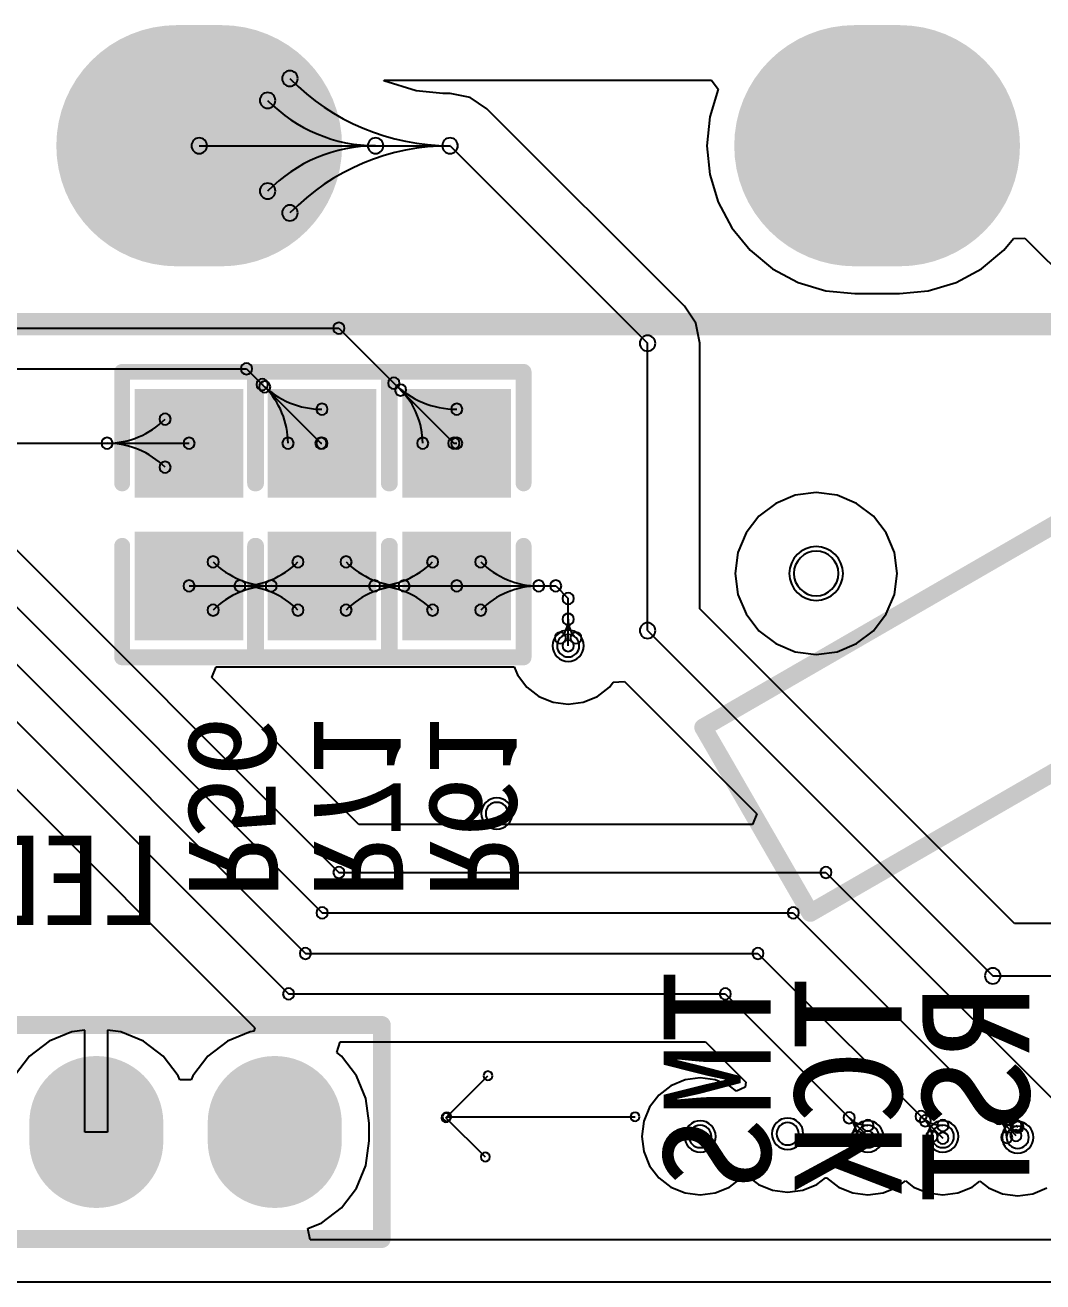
# Model space of a CAD drawing. Header units: inches. Extents: x 32166 to 66782, y 2386 to 7162.
# Drawn here: x 33561.5 to 33612.8, y 2886.6 to 2949.9 of the extents above; entities that cross this region are included whole.
import ezdxf

# ---------------------------------------------------------------- set-up
doc = ezdxf.new("R2010")
doc.units = ezdxf.units.IN
doc.header["$LTSCALE"] = 0.64311
doc.header["$MEASUREMENT"] = 0
for name, color, linetype in [('BOTTOMLAYER', 5, 'CONTINUOUS'), ('BOTTOMOVERLAY', 54, 'CONTINUOUS'), ('BOTTOMPASTE', 16, 'CONTINUOUS'), ('BOTTOMSOLDER', 6, 'CONTINUOUS'), ('KEEPOUTLAYER', 6, 'CONTINUOUS'), ('MULTILAYER', 9, 'CONTINUOUS')]:
    doc.layers.add(name, color=color, linetype=linetype)
doc.styles.get("Standard").update_dxf_attribs({"font": 'txt', "width": 0.8})

msp = doc.modelspace()

# ---------------------------------------------------------------- linework, layer by layer
at = {"layer": 'BOTTOMLAYER'}
for p, q in [((33579.591, 2947.127), (33579.601, 2947.169)), ((33581.226, 2946.631), (33579.591, 2947.127)), ((33579.601, 2947.169), (33596.112, 2947.169)), ((33596.112, 2947.169), (33596.453, 2946.71)), ((33582.565, 2946.499), (33581.226, 2946.631)), ((33582.927, 2946.499), (33582.565, 2946.499)), ((33583.936, 2946.298), (33582.927, 2946.499)), ((33596.453, 2946.71), (33596.03, 2945.316)), ((33584.792, 2945.726), (33583.936, 2946.298)), ((33594.758, 2935.76), (33584.792, 2945.726)), ((33596.03, 2945.316), (33595.887, 2943.861)), ((33570.273, 2943.861), (33582.927, 2943.861)), ((33582.927, 2943.861), (33592.893, 2933.894)), ((33595.887, 2943.861), (33596.03, 2942.405)), ((33596.03, 2942.405), (33596.455, 2941.005)), ((33596.455, 2941.005), (33597.144, 2939.715)), ((33597.144, 2939.715), (33598.072, 2938.585)), ((33610.873, 2938.585), (33611.358, 2939.175)), ((33611.358, 2939.175), (33611.929, 2939.203)), ((33611.929, 2939.203), (33638.028, 2913.104)), ((33598.072, 2938.585), (33599.203, 2937.657)), ((33609.743, 2937.657), (33610.873, 2938.585)), ((33599.203, 2937.657), (33600.492, 2936.968)), ((33608.453, 2936.968), (33609.743, 2937.657)), ((33600.492, 2936.968), (33601.892, 2936.543)), ((33607.053, 2936.543), (33608.453, 2936.968)), ((33601.892, 2936.543), (33603.348, 2936.4)), ((33603.348, 2936.4), (33605.598, 2936.4)), ((33605.598, 2936.4), (33607.053, 2936.543)), ((33595.33, 2934.904), (33594.758, 2935.76)), ((33595.531, 2933.894), (33595.33, 2934.904)), ((33557.617, 2934.655), (33577.32, 2934.655)), ((33577.32, 2934.655), (33583.121, 2928.854)), ((33592.893, 2919.404), (33592.893, 2933.894)), ((33595.531, 2920.497), (33595.531, 2933.894)), ((33547.34, 2932.612), (33572.658, 2932.612)), ((33572.658, 2932.612), (33576.416, 2928.854)), ((33542.686, 2928.854), (33569.763, 2928.854)), ((33576.416, 2928.854), (33576.468, 2928.854)), ((33583.121, 2928.854), (33583.263, 2928.854)), ((33557.721, 2926.811), (33577.323, 2907.209)), ((33600.341, 2926.23), (33599.355, 2925.822)), ((33601.398, 2926.369), (33600.341, 2926.23)), ((33602.455, 2926.23), (33601.398, 2926.369)), ((33603.44, 2925.822), (33602.455, 2926.23)), ((33599.355, 2925.822), (33598.509, 2925.173)), ((33604.286, 2925.173), (33603.44, 2925.822)), ((33556.875, 2924.768), (33576.477, 2905.166)), ((33598.509, 2925.173), (33597.86, 2924.327)), ((33604.935, 2924.327), (33604.286, 2925.173)), ((33597.86, 2924.327), (33597.452, 2923.342)), ((33605.344, 2923.342), (33604.935, 2924.327)), ((33597.452, 2923.342), (33597.313, 2922.284)), ((33605.483, 2922.284), (33605.344, 2923.342)), ((33556.028, 2922.725), (33575.63, 2903.123)), ((33597.313, 2922.284), (33597.452, 2921.227)), ((33605.344, 2921.227), (33605.483, 2922.284)), ((33569.763, 2921.654), (33583.263, 2921.654)), ((33583.263, 2921.654), (33588.258, 2921.654)), ((33588.258, 2921.654), (33588.888, 2921.024)), ((33588.888, 2918.64), (33588.888, 2921.024)), ((33597.452, 2921.227), (33597.86, 2920.242)), ((33604.935, 2920.242), (33605.344, 2921.227)), ((33555.182, 2920.682), (33574.784, 2901.08)), ((33611.4, 2904.628), (33595.531, 2920.497)), ((33597.86, 2920.242), (33598.509, 2919.396)), ((33604.286, 2919.396), (33604.935, 2920.242)), ((33592.893, 2919.404), (33610.307, 2901.989)), ((33598.509, 2919.396), (33599.355, 2918.747)), ((33603.44, 2918.747), (33604.286, 2919.396)), ((33599.355, 2918.747), (33600.341, 2918.339)), ((33602.455, 2918.339), (33603.44, 2918.747)), ((33554.181, 2918.264), (33573.074, 2899.371)), ((33600.341, 2918.339), (33601.398, 2918.199)), ((33601.398, 2918.199), (33602.455, 2918.339)), ((33570.911, 2917.04), (33571.13, 2917.568)), ((33571.13, 2917.568), (33579.177, 2917.568)), ((33579.177, 2917.568), (33579.177, 2917.568)), ((33579.177, 2917.568), (33586.164, 2917.568)), ((33586.164, 2917.568), (33586.332, 2917.164)), ((33586.332, 2917.164), (33586.8, 2916.553)), ((33578.324, 2909.627), (33570.911, 2917.04)), ((33586.8, 2916.553), (33587.411, 2916.084)), ((33590.362, 2916.084), (33590.973, 2916.553)), ((33590.973, 2916.553), (33591.16, 2916.798)), ((33591.16, 2916.798), (33591.731, 2916.835)), ((33591.731, 2916.835), (33598.411, 2910.155)), ((33587.411, 2916.084), (33588.123, 2915.79)), ((33589.65, 2915.79), (33590.362, 2916.084)), ((33588.123, 2915.79), (33588.887, 2915.689)), ((33588.887, 2915.689), (33589.65, 2915.79)), ((33598.192, 2909.627), (33578.324, 2909.627)), ((33598.411, 2910.155), (33598.192, 2909.627)), ((33577.323, 2907.209), (33601.893, 2907.209)), ((33601.893, 2907.209), (33615.258, 2893.844)), ((33576.477, 2905.166), (33600.244, 2905.166)), ((33600.244, 2905.166), (33611.478, 2893.933)), ((33638.059, 2904.628), (33611.4, 2904.628)), ((33575.63, 2903.123), (33598.462, 2903.123)), ((33598.462, 2903.123), (33607.787, 2893.799)), ((33610.307, 2901.989), (33639.333, 2901.989)), ((33574.784, 2901.08), (33596.815, 2901.08)), ((33596.815, 2901.08), (33604.007, 2893.889)), ((33563.849, 2899.168), (33562.7, 2898.692)), ((33564.511, 2899.255), (33563.849, 2899.168)), ((33564.511, 2894.113), (33564.511, 2899.255)), ((33566.316, 2899.168), (33565.654, 2899.255)), ((33565.654, 2899.255), (33565.654, 2894.113)), ((33567.466, 2898.692), (33566.316, 2899.168)), ((33572.849, 2899.168), (33571.7, 2898.692)), ((33573.033, 2899.192), (33572.849, 2899.168)), ((33573.074, 2899.371), (33573.033, 2899.192)), ((33562.7, 2898.692), (33561.713, 2897.934)), ((33568.453, 2897.934), (33567.466, 2898.692)), ((33571.7, 2898.692), (33570.713, 2897.934)), ((33577.209, 2898.121), (33577.393, 2898.662)), ((33577.393, 2898.662), (33595.814, 2898.662)), ((33595.814, 2898.662), (33597.853, 2896.623)), ((33561.713, 2897.934), (33560.956, 2896.947)), ((33569.21, 2896.947), (33568.453, 2897.934)), ((33570.713, 2897.934), (33569.956, 2896.947)), ((33577.453, 2897.934), (33577.209, 2898.121)), ((33578.21, 2896.947), (33577.453, 2897.934)), ((33569.297, 2896.737), (33569.21, 2896.947)), ((33569.956, 2896.947), (33569.869, 2896.737)), ((33578.686, 2895.798), (33578.21, 2896.947)), ((33569.869, 2896.737), (33569.297, 2896.737)), ((33594.073, 2896.444), (33593.462, 2895.975)), ((33594.784, 2896.739), (33594.073, 2896.444)), ((33595.548, 2896.839), (33594.784, 2896.739)), ((33596.311, 2896.739), (33595.548, 2896.839)), ((33597.023, 2896.444), (33596.311, 2896.739)), ((33597.371, 2896.177), (33597.023, 2896.444)), ((33597.821, 2896.381), (33597.371, 2896.177)), ((33597.853, 2896.623), (33597.821, 2896.381)), ((33578.849, 2894.564), (33578.686, 2895.798)), ((33593.462, 2895.975), (33592.993, 2895.364)), ((33592.993, 2895.364), (33592.698, 2894.653)), ((33578.849, 2893.664), (33578.849, 2894.564)), ((33592.698, 2894.653), (33592.598, 2893.889)), ((33611.478, 2894.443), (33611.567, 2894.354)), ((33565.654, 2894.113), (33564.511, 2894.113)), ((33592.598, 2893.889), (33592.698, 2893.126)), ((33578.686, 2892.431), (33578.849, 2893.664)), ((33592.698, 2893.126), (33592.993, 2892.414)), ((33578.21, 2891.282), (33578.686, 2892.431)), ((33592.993, 2892.414), (33593.462, 2891.803)), ((33593.462, 2891.803), (33594.073, 2891.334)), ((33597.023, 2891.334), (33597.634, 2891.803)), ((33597.634, 2891.803), (33597.872, 2891.938)), ((33597.634, 2891.803), (33597.634, 2891.803)), ((33597.634, 2891.803), (33597.634, 2891.803)), ((33597.872, 2891.938), (33597.872, 2891.938)), ((33597.872, 2891.938), (33597.872, 2891.938)), ((33597.872, 2891.938), (33598.483, 2891.469)), ((33601.433, 2891.469), (33601.876, 2891.809)), ((33601.876, 2891.809), (33601.92, 2891.803)), ((33601.92, 2891.803), (33602.531, 2891.334)), ((33577.453, 2890.294), (33578.21, 2891.282)), ((33594.073, 2891.334), (33594.784, 2891.04)), ((33596.311, 2891.04), (33597.023, 2891.334)), ((33598.483, 2891.469), (33599.194, 2891.175)), ((33599.194, 2891.175), (33599.958, 2891.074)), ((33599.958, 2891.074), (33600.721, 2891.175)), ((33600.721, 2891.175), (33601.433, 2891.469)), ((33602.531, 2891.334), (33603.243, 2891.04)), ((33604.77, 2891.04), (33605.482, 2891.334)), ((33605.482, 2891.334), (33605.897, 2891.653)), ((33605.897, 2891.653), (33606.311, 2891.334)), ((33606.311, 2891.334), (33607.023, 2891.04)), ((33608.55, 2891.04), (33609.262, 2891.334)), ((33609.262, 2891.334), (33609.647, 2891.63)), ((33609.647, 2891.63), (33610.091, 2891.289)), ((33610.091, 2891.289), (33610.803, 2890.995)), ((33612.33, 2890.995), (33613.042, 2891.289)), ((33594.784, 2891.04), (33595.548, 2890.939)), ((33595.548, 2890.939), (33596.311, 2891.04)), ((33603.243, 2891.04), (33604.007, 2890.939)), ((33604.007, 2890.939), (33604.77, 2891.04)), ((33607.023, 2891.04), (33607.787, 2890.939)), ((33607.787, 2890.939), (33608.55, 2891.04)), ((33610.803, 2890.995), (33611.567, 2890.894)), ((33611.567, 2890.894), (33612.33, 2890.995)), ((33576.466, 2889.537), (33577.453, 2890.294)), ((33575.752, 2889.242), (33576.466, 2889.537)), ((33575.864, 2888.681), (33575.752, 2889.242)), ((33665.613, 2888.681), (33575.864, 2888.681))]:
    msp.add_line(p, q, dxfattribs=at)
for points, const_width in [([(33569.148, 2943.861), (33571.398, 2943.861)], 11.25), ([(33603.348, 2943.861), (33605.598, 2943.861)], 11.25), ([(33565.083, 2894.564), (33565.083, 2893.664)], 5.85), ([(33574.083, 2894.564), (33574.083, 2893.664)], 5.85)]:
    msp.add_lwpolyline(points, dxfattribs=dict(at, const_width=const_width))
for points, const_width in [([(33571.96, 2943.861, 1), (33566.335, 2943.861, 1)], 5.625), ([(33574.21, 2943.861, 1), (33568.585, 2943.861, 1)], 5.625), ([(33606.16, 2943.861, 1), (33600.535, 2943.861, 1)], 5.625), ([(33608.41, 2943.861, 1), (33602.785, 2943.861, 1)], 5.625), ([(33566.545, 2894.564, 1), (33563.62, 2894.564, 1)], 2.925), ([(33575.545, 2894.564, 1), (33572.62, 2894.564, 1)], 2.925), ([(33566.545, 2893.664, 1), (33563.62, 2893.664, 1)], 2.925), ([(33575.545, 2893.664, 1), (33572.62, 2893.664, 1)], 2.925)]:
    msp.add_lwpolyline(points, format="xyb", close=True, dxfattribs=dict(at, const_width=const_width))
for centre, radius, start, end in [((33574.849, 2947.25), 0.394, 0, 180), ((33574.849, 2947.25), 0.394, 0, 180), ((33574.849, 2947.25), 0.394, 0, 180), ((33574.849, 2947.25), 0.394, 180, 0), ((33574.849, 2947.25), 0.394, 180, 0), ((33574.849, 2947.25), 0.394, 180, 0), ((33582.926, 2955.179), 11.318, 224.47299, 269.99999), ((33582.926, 2955.179), 11.318, 224.47299, 269.99999), ((33582.926, 2955.179), 11.318, 224.47299, 269.99999), ((33573.726, 2946.146), 0.394, 0, 180), ((33573.726, 2946.146), 0.394, 0, 180), ((33573.726, 2946.146), 0.394, 0, 180), ((33573.726, 2946.146), 0.394, 180, 0), ((33573.726, 2946.146), 0.394, 180, 0), ((33573.726, 2946.146), 0.394, 180, 0), ((33579.173, 2951.494), 7.633, 224.47303, 270.00003), ((33579.173, 2951.494), 7.633, 224.47303, 270.00003), ((33579.173, 2951.494), 7.633, 224.47303, 270.00003), ((33570.273, 2943.861), 0.394, 0, 180), ((33570.273, 2943.861), 0.394, 180, 0), ((33579.173, 2936.227), 7.633, 89.99997, 135.52697), ((33579.173, 2936.227), 7.633, 89.99997, 135.52697), ((33579.173, 2936.227), 7.633, 89.99997, 135.52697), ((33582.926, 2932.542), 11.318, 90.00001, 135.52701), ((33582.926, 2932.542), 11.318, 90.00001, 135.52701), ((33582.926, 2932.542), 11.318, 90.00001, 135.52701), ((33579.173, 2943.861), 0.394, 0, 180), ((33579.173, 2943.861), 0.394, 0, 180), ((33579.173, 2943.861), 0.394, 0, 180), ((33579.173, 2943.861), 0.394, 0, 180), ((33579.173, 2943.861), 0.394, 0, 180), ((33579.173, 2943.861), 0.394, 0, 180), ((33579.173, 2943.861), 0.394, 180, 0), ((33579.173, 2943.861), 0.394, 180, 0), ((33579.173, 2943.861), 0.394, 180, 0), ((33579.173, 2943.861), 0.394, 180, 0), ((33579.173, 2943.861), 0.394, 180, 0), ((33579.173, 2943.861), 0.394, 180, 0), ((33582.926, 2943.861), 0.394, 0, 180), ((33582.926, 2943.861), 0.394, 0, 180), ((33582.926, 2943.861), 0.394, 0, 180), ((33582.926, 2943.861), 0.394, 0, 180), ((33582.926, 2943.861), 0.394, 0, 180), ((33582.926, 2943.861), 0.394, 0, 180), ((33582.926, 2943.861), 0.394, 180, 0), ((33582.926, 2943.861), 0.394, 180, 0), ((33582.926, 2943.861), 0.394, 180, 0), ((33582.926, 2943.861), 0.394, 180, 0), ((33582.926, 2943.861), 0.394, 180, 0), ((33582.926, 2943.861), 0.394, 180, 0), ((33582.927, 2943.861), 0.394, 0, 180), ((33582.927, 2943.861), 0.394, 0, 180), ((33582.927, 2943.861), 0.394, 180, 0), ((33582.927, 2943.861), 0.394, 180, 0), ((33573.726, 2941.575), 0.394, 0, 180), ((33573.726, 2941.575), 0.394, 0, 180), ((33573.726, 2941.575), 0.394, 0, 180), ((33573.726, 2941.575), 0.394, 180, 0), ((33573.726, 2941.575), 0.394, 180, 0), ((33573.726, 2941.575), 0.394, 180, 0), ((33574.849, 2940.472), 0.394, 0, 180), ((33574.849, 2940.472), 0.394, 0, 180), ((33574.849, 2940.472), 0.394, 0, 180), ((33574.849, 2940.472), 0.394, 180, 0), ((33574.849, 2940.472), 0.394, 180, 0), ((33574.849, 2940.472), 0.394, 180, 0), ((33577.32, 2934.655), 0.286, 0, 180), ((33577.32, 2934.655), 0.286, 0, 180), ((33577.32, 2934.655), 0.286, 180, 0), ((33577.32, 2934.655), 0.286, 180, 0), ((33592.893, 2933.894), 0.394, 0, 180), ((33592.893, 2933.894), 0.394, 0, 180), ((33592.893, 2933.894), 0.394, 180, 0), ((33592.893, 2933.894), 0.394, 180, 0), ((33572.658, 2932.612), 0.286, 0, 180), ((33572.658, 2932.612), 0.286, 0, 180), ((33572.658, 2932.612), 0.286, 180, 0), ((33572.658, 2932.612), 0.286, 180, 0), ((33573.452, 2931.818), 0.286, 0, 180), ((33573.452, 2931.818), 0.286, 0, 180), ((33573.452, 2931.818), 0.286, 0, 180), ((33573.452, 2931.818), 0.286, 180, 0), ((33573.452, 2931.818), 0.286, 180, 0), ((33573.452, 2931.818), 0.286, 180, 0), ((33573.578, 2931.692), 0.286, 0, 180), ((33573.578, 2931.692), 0.286, 0, 180), ((33573.578, 2931.692), 0.286, 0, 180), ((33576.468, 2934.834), 4.265, 224.99988, 269.99988), ((33576.468, 2934.834), 4.265, 224.99988, 269.99988), ((33576.468, 2934.834), 4.265, 224.99988, 269.99988), ((33580.094, 2931.882), 0.286, 0, 180), ((33580.094, 2931.882), 0.286, 0, 180), ((33580.094, 2931.882), 0.286, 0, 180), ((33580.094, 2931.882), 0.286, 180, 0), ((33580.094, 2931.882), 0.286, 180, 0), ((33580.094, 2931.882), 0.286, 180, 0), ((33583.263, 2935.051), 4.482, 225.00001, 270.00001), ((33583.263, 2935.051), 4.482, 225.00001, 270.00001), ((33583.263, 2935.051), 4.482, 225.00001, 270.00001), ((33580.436, 2931.539), 0.286, 0, 180), ((33580.436, 2931.539), 0.286, 0, 180), ((33580.436, 2931.539), 0.286, 0, 180), ((33573.578, 2931.692), 0.286, 180, 0), ((33573.578, 2931.692), 0.286, 180, 0), ((33573.578, 2931.692), 0.286, 180, 0), ((33570.74, 2928.854), 4.014, 359.99987, 44.99987), ((33570.74, 2928.854), 4.014, 359.99987, 44.99987), ((33570.74, 2928.854), 4.014, 359.99987, 44.99987), ((33580.436, 2931.539), 0.286, 180, 0), ((33580.436, 2931.539), 0.286, 180, 0), ((33580.436, 2931.539), 0.286, 180, 0), ((33577.752, 2928.854), 3.796, 0.00001, 45.00001), ((33577.752, 2928.854), 3.796, 0.00001, 45.00001), ((33577.752, 2928.854), 3.796, 0.00001, 45.00001), ((33576.468, 2930.569), 0.286, 0, 180), ((33576.468, 2930.569), 0.286, 0, 180), ((33576.468, 2930.569), 0.286, 0, 180), ((33576.468, 2930.569), 0.286, 180, 0), ((33576.468, 2930.569), 0.286, 180, 0), ((33576.468, 2930.569), 0.286, 180, 0), ((33583.263, 2930.569), 0.286, 0, 180), ((33583.263, 2930.569), 0.286, 0, 180), ((33583.263, 2930.569), 0.286, 0, 180), ((33583.263, 2930.569), 0.286, 180, 0), ((33583.263, 2930.569), 0.286, 180, 0), ((33583.263, 2930.569), 0.286, 180, 0), ((33565.624, 2932.994), 4.139, 270, 315), ((33565.624, 2932.994), 4.139, 270, 315), ((33565.624, 2932.994), 4.139, 270, 315), ((33568.55, 2930.067), 0.286, 0, 180), ((33568.55, 2930.067), 0.286, 0, 180), ((33568.55, 2930.067), 0.286, 0, 180), ((33568.55, 2930.067), 0.286, 180, 0), ((33568.55, 2930.067), 0.286, 180, 0), ((33568.55, 2930.067), 0.286, 180, 0), ((33565.624, 2928.854), 0.286, 0, 180), ((33565.624, 2928.854), 0.286, 0, 180), ((33565.624, 2928.854), 0.286, 0, 180), ((33565.624, 2928.854), 0.286, 0, 180), ((33565.624, 2928.854), 0.286, 0, 180), ((33565.624, 2928.854), 0.286, 0, 180), ((33565.624, 2928.854), 0.286, 180, 0), ((33565.624, 2928.854), 0.286, 180, 0), ((33565.624, 2928.854), 0.286, 180, 0), ((33565.624, 2928.854), 0.286, 180, 0), ((33565.624, 2928.854), 0.286, 180, 0), ((33565.624, 2928.854), 0.286, 180, 0), ((33565.624, 2924.715), 4.139, 45, 90), ((33565.624, 2924.715), 4.139, 45, 90), ((33565.624, 2924.715), 4.139, 45, 90), ((33569.763, 2928.854), 0.286, 0, 180), ((33569.763, 2928.854), 0.286, 180, 0), ((33574.753, 2928.854), 0.286, 0, 180), ((33574.753, 2928.854), 0.286, 0, 180), ((33574.753, 2928.854), 0.286, 0, 180), ((33574.753, 2928.854), 0.286, 180, 0), ((33574.753, 2928.854), 0.286, 180, 0), ((33574.753, 2928.854), 0.286, 180, 0), ((33576.416, 2928.854), 0.286, 0, 180), ((33576.416, 2928.854), 0.286, 0, 180), ((33576.416, 2928.854), 0.286, 180, 0), ((33576.416, 2928.854), 0.286, 180, 0), ((33576.468, 2928.854), 0.286, 0, 180), ((33576.468, 2928.854), 0.286, 180, 0), ((33581.548, 2928.854), 0.286, 0, 180), ((33581.548, 2928.854), 0.286, 0, 180), ((33581.548, 2928.854), 0.286, 0, 180), ((33581.548, 2928.854), 0.286, 180, 0), ((33581.548, 2928.854), 0.286, 180, 0), ((33581.548, 2928.854), 0.286, 180, 0), ((33583.121, 2928.854), 0.286, 0, 180), ((33583.121, 2928.854), 0.286, 0, 180), ((33583.121, 2928.854), 0.286, 180, 0), ((33583.121, 2928.854), 0.286, 180, 0), ((33583.263, 2928.854), 0.286, 0, 180), ((33583.263, 2928.854), 0.286, 180, 0), ((33568.55, 2927.642), 0.286, 0, 180), ((33568.55, 2927.642), 0.286, 0, 180), ((33568.55, 2927.642), 0.286, 0, 180), ((33568.55, 2927.642), 0.286, 180, 0), ((33568.55, 2927.642), 0.286, 180, 0), ((33568.55, 2927.642), 0.286, 180, 0), ((33570.975, 2922.867), 0.286, 0, 180), ((33570.975, 2922.867), 0.286, 0, 180), ((33570.975, 2922.867), 0.286, 0, 180), ((33570.975, 2922.867), 0.286, 180, 0), ((33570.975, 2922.867), 0.286, 180, 0), ((33570.975, 2922.867), 0.286, 180, 0), ((33573.902, 2925.794), 4.139, 224.99997, 269.99997), ((33573.902, 2925.794), 4.139, 224.99997, 269.99997), ((33573.902, 2925.794), 4.139, 224.99997, 269.99997), ((33572.329, 2925.794), 4.139, 270.00008, 315.00008), ((33572.329, 2925.794), 4.139, 270.00008, 315.00008), ((33572.329, 2925.794), 4.139, 270.00008, 315.00008), ((33575.255, 2922.867), 0.286, 0, 180), ((33575.255, 2922.867), 0.286, 0, 180), ((33575.255, 2922.867), 0.286, 0, 180), ((33575.255, 2922.867), 0.286, 180, 0), ((33575.255, 2922.867), 0.286, 180, 0), ((33575.255, 2922.867), 0.286, 180, 0), ((33577.68, 2922.867), 0.286, 0, 180), ((33577.68, 2922.867), 0.286, 0, 180), ((33577.68, 2922.867), 0.286, 0, 180), ((33577.68, 2922.867), 0.286, 180, 0), ((33577.68, 2922.867), 0.286, 180, 0), ((33577.68, 2922.867), 0.286, 180, 0), ((33580.607, 2925.794), 4.139, 224.99992, 269.99992), ((33580.607, 2925.794), 4.139, 224.99992, 269.99992), ((33580.607, 2925.794), 4.139, 224.99992, 269.99992), ((33579.124, 2925.794), 4.139, 270, 315), ((33579.124, 2925.794), 4.139, 270, 315), ((33579.124, 2925.794), 4.139, 270, 315), ((33582.05, 2922.867), 0.286, 0, 180), ((33582.05, 2922.867), 0.286, 0, 180), ((33582.05, 2922.867), 0.286, 0, 180), ((33582.05, 2922.867), 0.286, 180, 0), ((33582.05, 2922.867), 0.286, 180, 0), ((33582.05, 2922.867), 0.286, 180, 0), ((33584.475, 2922.867), 0.286, 0, 180), ((33584.475, 2922.867), 0.286, 0, 180), ((33584.475, 2922.867), 0.286, 0, 180), ((33584.475, 2922.867), 0.286, 180, 0), ((33584.475, 2922.867), 0.286, 180, 0), ((33584.475, 2922.867), 0.286, 180, 0), ((33587.402, 2925.794), 4.139, 225, 270), ((33587.402, 2925.794), 4.139, 225, 270), ((33587.402, 2925.794), 4.139, 225, 270), ((33601.398, 2922.284), 1.125, 0, 180), ((33601.398, 2922.284), 1.125, 180, 0), ((33569.763, 2921.654), 0.286, 0, 180), ((33569.763, 2921.654), 0.286, 180, 0), ((33573.902, 2917.515), 4.139, 89.99997, 134.99997), ((33573.902, 2917.515), 4.139, 89.99997, 134.99997), ((33573.902, 2917.515), 4.139, 89.99997, 134.99997), ((33572.329, 2921.654), 0.286, 0, 180), ((33572.329, 2921.654), 0.286, 0, 180), ((33572.329, 2921.654), 0.286, 0, 180), ((33572.329, 2921.654), 0.286, 0, 180), ((33572.329, 2921.654), 0.286, 0, 180), ((33572.329, 2921.654), 0.286, 0, 180), ((33572.329, 2921.654), 0.286, 180, 0), ((33572.329, 2921.654), 0.286, 180, 0), ((33572.329, 2921.654), 0.286, 180, 0), ((33572.329, 2921.654), 0.286, 180, 0), ((33572.329, 2921.654), 0.286, 180, 0), ((33572.329, 2921.654), 0.286, 180, 0), ((33572.329, 2917.515), 4.139, 45.00008, 90.00008), ((33572.329, 2917.515), 4.139, 45.00008, 90.00008), ((33572.329, 2917.515), 4.139, 45.00008, 90.00008), ((33573.902, 2921.654), 0.286, 0, 180), ((33573.902, 2921.654), 0.286, 0, 180), ((33573.902, 2921.654), 0.286, 0, 180), ((33573.902, 2921.654), 0.286, 0, 180), ((33573.902, 2921.654), 0.286, 0, 180), ((33573.902, 2921.654), 0.286, 0, 180), ((33573.902, 2921.654), 0.286, 180, 0), ((33573.902, 2921.654), 0.286, 180, 0), ((33573.902, 2921.654), 0.286, 180, 0), ((33573.902, 2921.654), 0.286, 180, 0), ((33573.902, 2921.654), 0.286, 180, 0), ((33573.902, 2921.654), 0.286, 180, 0), ((33580.607, 2917.515), 4.139, 89.99992, 134.99992), ((33580.607, 2917.515), 4.139, 89.99992, 134.99992), ((33580.607, 2917.515), 4.139, 89.99992, 134.99992), ((33579.124, 2921.654), 0.286, 0, 180), ((33579.124, 2921.654), 0.286, 0, 180), ((33579.124, 2921.654), 0.286, 0, 180), ((33579.124, 2921.654), 0.286, 0, 180), ((33579.124, 2921.654), 0.286, 0, 180), ((33579.124, 2921.654), 0.286, 0, 180), ((33579.124, 2921.654), 0.286, 180, 0), ((33579.124, 2921.654), 0.286, 180, 0), ((33579.124, 2921.654), 0.286, 180, 0), ((33579.124, 2921.654), 0.286, 180, 0), ((33579.124, 2921.654), 0.286, 180, 0), ((33579.124, 2921.654), 0.286, 180, 0), ((33579.124, 2917.515), 4.139, 45, 90), ((33579.124, 2917.515), 4.139, 45, 90), ((33579.124, 2917.515), 4.139, 45, 90), ((33580.607, 2921.654), 0.286, 0, 180), ((33580.607, 2921.654), 0.286, 0, 180), ((33580.607, 2921.654), 0.286, 0, 180), ((33580.607, 2921.654), 0.286, 0, 180), ((33580.607, 2921.654), 0.286, 0, 180), ((33580.607, 2921.654), 0.286, 0, 180), ((33580.607, 2921.654), 0.286, 180, 0), ((33580.607, 2921.654), 0.286, 180, 0), ((33580.607, 2921.654), 0.286, 180, 0), ((33580.607, 2921.654), 0.286, 180, 0), ((33580.607, 2921.654), 0.286, 180, 0), ((33580.607, 2921.654), 0.286, 180, 0), ((33583.263, 2921.654), 0.286, 0, 180), ((33583.263, 2921.654), 0.286, 0, 180), ((33583.263, 2921.654), 0.286, 180, 0), ((33583.263, 2921.654), 0.286, 180, 0), ((33587.402, 2917.515), 4.139, 90, 135), ((33587.402, 2917.515), 4.139, 90, 135), ((33587.402, 2917.515), 4.139, 90, 135), ((33587.402, 2921.654), 0.286, 0, 180), ((33587.402, 2921.654), 0.286, 0, 180), ((33587.402, 2921.654), 0.286, 0, 180), ((33587.402, 2921.654), 0.286, 0, 180), ((33587.402, 2921.654), 0.286, 0, 180), ((33587.402, 2921.654), 0.286, 0, 180), ((33587.402, 2921.654), 0.286, 180, 0), ((33587.402, 2921.654), 0.286, 180, 0), ((33587.402, 2921.654), 0.286, 180, 0), ((33587.402, 2921.654), 0.286, 180, 0), ((33587.402, 2921.654), 0.286, 180, 0), ((33587.402, 2921.654), 0.286, 180, 0), ((33588.258, 2921.654), 0.286, 0, 180), ((33588.258, 2921.654), 0.286, 0, 180), ((33588.258, 2921.654), 0.286, 180, 0), ((33588.258, 2921.654), 0.286, 180, 0), ((33588.888, 2921.024), 0.286, 0, 180), ((33588.888, 2921.024), 0.286, 0, 180), ((33588.888, 2921.024), 0.286, 180, 0), ((33588.888, 2921.024), 0.286, 180, 0), ((33570.975, 2920.442), 0.286, 0, 180), ((33570.975, 2920.442), 0.286, 0, 180), ((33570.975, 2920.442), 0.286, 0, 180), ((33570.975, 2920.442), 0.286, 180, 0), ((33570.975, 2920.442), 0.286, 180, 0), ((33570.975, 2920.442), 0.286, 180, 0), ((33575.255, 2920.442), 0.286, 0, 180), ((33575.255, 2920.442), 0.286, 0, 180), ((33575.255, 2920.442), 0.286, 0, 180), ((33575.255, 2920.442), 0.286, 180, 0), ((33575.255, 2920.442), 0.286, 180, 0), ((33575.255, 2920.442), 0.286, 180, 0), ((33577.68, 2920.442), 0.286, 0, 180), ((33577.68, 2920.442), 0.286, 0, 180), ((33577.68, 2920.442), 0.286, 0, 180), ((33577.68, 2920.442), 0.286, 180, 0), ((33577.68, 2920.442), 0.286, 180, 0), ((33577.68, 2920.442), 0.286, 180, 0), ((33582.05, 2920.442), 0.286, 0, 180), ((33582.05, 2920.442), 0.286, 0, 180), ((33582.05, 2920.442), 0.286, 0, 180), ((33582.05, 2920.442), 0.286, 180, 0), ((33582.05, 2920.442), 0.286, 180, 0), ((33582.05, 2920.442), 0.286, 180, 0), ((33584.475, 2920.442), 0.286, 0, 180), ((33584.475, 2920.442), 0.286, 0, 180), ((33584.475, 2920.442), 0.286, 0, 180), ((33584.475, 2920.442), 0.286, 180, 0), ((33584.475, 2920.442), 0.286, 180, 0), ((33584.475, 2920.442), 0.286, 180, 0), ((33587.548, 2919.978), 1.34, 314.99982, 359.99982), ((33587.548, 2919.978), 1.34, 314.99982, 359.99982), ((33587.548, 2919.978), 1.34, 314.99982, 359.99982), ((33588.888, 2919.978), 0.286, 0, 180), ((33588.888, 2919.978), 0.286, 0, 180), ((33588.888, 2919.978), 0.286, 0, 180), ((33588.888, 2919.973), 0.286, 0, 180), ((33588.888, 2919.973), 0.286, 0, 180), ((33588.888, 2919.973), 0.286, 0, 180), ((33588.888, 2919.978), 0.286, 180, 0), ((33588.888, 2919.978), 0.286, 180, 0), ((33588.888, 2919.978), 0.286, 180, 0), ((33588.888, 2919.973), 0.286, 180, 0), ((33588.888, 2919.973), 0.286, 180, 0), ((33588.888, 2919.973), 0.286, 180, 0), ((33590.22, 2919.973), 1.332, 180.00031, 225.00031), ((33590.22, 2919.973), 1.332, 180.00031, 225.00031), ((33590.22, 2919.973), 1.332, 180.00031, 225.00031), ((33592.893, 2919.404), 0.394, 0, 180), ((33592.893, 2919.404), 0.394, 0, 180), ((33588.495, 2919.031), 0.286, 0, 180), ((33588.495, 2919.031), 0.286, 0, 180), ((33588.495, 2919.031), 0.286, 0, 180), ((33588.887, 2918.639), 0.562, 0, 180), ((33589.278, 2919.031), 0.286, 0, 180), ((33589.278, 2919.031), 0.286, 0, 180), ((33589.278, 2919.031), 0.286, 0, 180), ((33592.893, 2919.404), 0.394, 180, 0), ((33592.893, 2919.404), 0.394, 180, 0), ((33588.495, 2919.031), 0.286, 180, 0), ((33588.495, 2919.031), 0.286, 180, 0), ((33588.495, 2919.031), 0.286, 180, 0), ((33588.887, 2918.639), 0.562, 180, 0), ((33588.888, 2918.64), 0.286, 0, 180), ((33588.888, 2918.64), 0.286, 180, 0), ((33589.278, 2919.031), 0.286, 180, 0), ((33589.278, 2919.031), 0.286, 180, 0), ((33589.278, 2919.031), 0.286, 180, 0), ((33585.288, 2910.179), 0.562, 0, 180), ((33585.288, 2910.179), 0.562, 180, 0), ((33577.323, 2907.209), 0.286, 0, 180), ((33577.323, 2907.209), 0.286, 0, 180), ((33577.323, 2907.209), 0.286, 180, 0), ((33577.323, 2907.209), 0.286, 180, 0), ((33601.893, 2907.209), 0.286, 0, 180), ((33601.893, 2907.209), 0.286, 0, 180), ((33601.893, 2907.209), 0.286, 180, 0), ((33601.893, 2907.209), 0.286, 180, 0), ((33576.477, 2905.166), 0.286, 0, 180), ((33576.477, 2905.166), 0.286, 0, 180), ((33576.477, 2905.166), 0.286, 180, 0), ((33576.477, 2905.166), 0.286, 180, 0), ((33600.244, 2905.166), 0.286, 0, 180), ((33600.244, 2905.166), 0.286, 0, 180), ((33600.244, 2905.166), 0.286, 180, 0), ((33600.244, 2905.166), 0.286, 180, 0), ((33575.63, 2903.123), 0.286, 0, 180), ((33575.63, 2903.123), 0.286, 0, 180), ((33598.462, 2903.123), 0.286, 0, 180), ((33598.462, 2903.123), 0.286, 0, 180), ((33575.63, 2903.123), 0.286, 180, 0), ((33575.63, 2903.123), 0.286, 180, 0), ((33598.462, 2903.123), 0.286, 180, 0), ((33598.462, 2903.123), 0.286, 180, 0), ((33610.307, 2901.989), 0.394, 0, 180), ((33610.307, 2901.989), 0.394, 0, 180), ((33610.307, 2901.989), 0.394, 180, 0), ((33610.307, 2901.989), 0.394, 180, 0), ((33574.784, 2901.08), 0.286, 0, 180), ((33574.784, 2901.08), 0.286, 0, 180), ((33596.815, 2901.08), 0.286, 0, 180), ((33596.815, 2901.08), 0.286, 0, 180), ((33574.784, 2901.08), 0.286, 180, 0), ((33574.784, 2901.08), 0.286, 180, 0), ((33596.815, 2901.08), 0.286, 180, 0), ((33596.815, 2901.08), 0.286, 180, 0), ((33603.062, 2894.834), 0.286, 0, 180), ((33603.062, 2894.834), 0.286, 0, 180), ((33603.062, 2894.834), 0.286, 0, 180), ((33603.062, 2894.834), 0.286, 0, 180), ((33603.062, 2894.834), 0.286, 0, 180), ((33603.062, 2894.834), 0.286, 0, 180), ((33606.688, 2894.898), 0.286, 0, 180), ((33606.688, 2894.898), 0.286, 0, 180), ((33606.688, 2894.898), 0.286, 0, 180), ((33606.905, 2894.681), 0.286, 0, 180), ((33606.905, 2894.681), 0.286, 0, 180), ((33606.905, 2894.681), 0.286, 0, 180), ((33610.622, 2894.789), 0.286, 0, 180), ((33610.622, 2894.789), 0.286, 0, 180), ((33610.622, 2894.789), 0.286, 0, 180), ((33610.622, 2894.789), 0.286, 0, 180), ((33610.622, 2894.789), 0.286, 0, 180), ((33610.622, 2894.789), 0.286, 0, 180), ((33595.548, 2893.889), 0.562, 0, 180), ((33599.958, 2894.024), 0.562, 0, 180), ((33603.062, 2894.834), 0.286, 180, 0), ((33603.062, 2894.834), 0.286, 180, 0), ((33603.062, 2894.834), 0.286, 180, 0), ((33603.062, 2894.834), 0.286, 180, 0), ((33603.062, 2894.834), 0.286, 180, 0), ((33603.062, 2894.834), 0.286, 180, 0), ((33602.117, 2893.889), 1.336, 0.00037, 45.00037), ((33604.007, 2895.779), 1.336, 224.99963, 269.99963), ((33604.007, 2895.779), 1.336, 224.99963, 269.99963), ((33602.117, 2893.889), 1.336, 0.00037, 45.00037), ((33604.007, 2895.779), 1.336, 224.99963, 269.99963), ((33602.117, 2893.889), 1.336, 0.00037, 45.00037), ((33604.007, 2893.889), 0.562, 0, 180), ((33604.007, 2894.443), 0.286, 0, 180), ((33604.007, 2894.443), 0.286, 0, 180), ((33604.007, 2894.443), 0.286, 0, 180), ((33604.007, 2894.443), 0.286, 180, 0), ((33604.007, 2894.443), 0.286, 180, 0), ((33604.007, 2894.443), 0.286, 180, 0), ((33606.688, 2894.898), 0.286, 180, 0), ((33606.688, 2894.898), 0.286, 180, 0), ((33606.688, 2894.898), 0.286, 180, 0), ((33606.905, 2894.681), 0.286, 180, 0), ((33606.905, 2894.681), 0.286, 180, 0), ((33606.905, 2894.681), 0.286, 180, 0), ((33607.787, 2895.996), 1.554, 225.00033, 270.00033), ((33607.787, 2895.996), 1.554, 225.00033, 270.00033), ((33607.787, 2895.996), 1.554, 225.00033, 270.00033), ((33606.114, 2893.889), 1.119, 0.00005, 45.00005), ((33606.114, 2893.889), 1.119, 0.00005, 45.00005), ((33606.114, 2893.889), 1.119, 0.00005, 45.00005), ((33607.787, 2893.889), 0.562, 0, 180), ((33607.787, 2894.443), 0.286, 0, 180), ((33607.787, 2894.443), 0.286, 0, 180), ((33607.787, 2894.443), 0.286, 0, 180), ((33607.787, 2894.443), 0.286, 180, 0), ((33607.787, 2894.443), 0.286, 180, 0), ((33607.787, 2894.443), 0.286, 180, 0), ((33610.622, 2894.789), 0.286, 180, 0), ((33610.622, 2894.789), 0.286, 180, 0), ((33610.622, 2894.789), 0.286, 180, 0), ((33610.622, 2894.789), 0.286, 180, 0), ((33610.622, 2894.789), 0.286, 180, 0), ((33610.622, 2894.789), 0.286, 180, 0), ((33609.677, 2893.844), 1.336, 0.00037, 45.00037), ((33611.567, 2895.734), 1.336, 224.99963, 269.99963), ((33611.567, 2895.734), 1.336, 224.99963, 269.99963), ((33609.677, 2893.844), 1.336, 0.00037, 45.00037), ((33611.567, 2895.734), 1.336, 224.99963, 269.99963), ((33609.677, 2893.844), 1.336, 0.00037, 45.00037), ((33611.567, 2893.844), 0.562, 0, 180), ((33611.478, 2894.443), 0.286, 0, 180), ((33611.478, 2894.443), 0.286, 180, 0), ((33611.567, 2894.398), 0.286, 0, 180), ((33611.567, 2894.398), 0.286, 0, 180), ((33611.567, 2894.398), 0.286, 0, 180), ((33611.567, 2894.354), 0.286, 0, 180), ((33611.567, 2894.398), 0.286, 180, 0), ((33611.567, 2894.398), 0.286, 180, 0), ((33611.567, 2894.398), 0.286, 180, 0), ((33611.567, 2894.354), 0.286, 180, 0), ((33595.548, 2893.889), 0.562, 180, 0), ((33599.958, 2894.024), 0.562, 180, 0), ((33603.453, 2893.889), 0.286, 0, 180), ((33603.453, 2893.889), 0.286, 0, 180), ((33603.453, 2893.889), 0.286, 0, 180), ((33603.453, 2893.889), 0.286, 180, 0), ((33603.453, 2893.889), 0.286, 180, 0), ((33603.453, 2893.889), 0.286, 180, 0), ((33604.007, 2893.889), 0.562, 180, 0), ((33604.007, 2893.889), 0.286, 0, 180), ((33604.007, 2893.889), 0.286, 180, 0), ((33607.233, 2893.889), 0.286, 0, 180), ((33607.233, 2893.889), 0.286, 0, 180), ((33607.233, 2893.889), 0.286, 0, 180), ((33607.233, 2893.889), 0.286, 180, 0), ((33607.233, 2893.889), 0.286, 180, 0), ((33607.233, 2893.889), 0.286, 180, 0), ((33607.787, 2893.889), 0.562, 180, 0), ((33607.787, 2893.799), 0.286, 0, 180), ((33607.787, 2893.799), 0.286, 180, 0), ((33611.013, 2893.844), 0.286, 0, 180), ((33611.013, 2893.844), 0.286, 0, 180), ((33611.013, 2893.844), 0.286, 0, 180), ((33611.013, 2893.844), 0.286, 180, 0), ((33611.013, 2893.844), 0.286, 180, 0), ((33611.013, 2893.844), 0.286, 180, 0), ((33611.567, 2893.844), 0.562, 180, 0), ((33611.478, 2893.933), 0.286, 0, 180), ((33611.478, 2893.933), 0.286, 180, 0)]:
    msp.add_arc(centre, radius, start, end, dxfattribs=at)
for points in [[(33572.049, 2926.568), (33572.049, 2931.14), (33567.477, 2926.568), (33567.477, 2931.14)], [(33578.754, 2926.568), (33578.754, 2931.14), (33574.182, 2926.568), (33574.182, 2931.14)], [(33585.549, 2926.568), (33585.549, 2931.14), (33580.977, 2926.568), (33580.977, 2931.14)], [(33572.049, 2919.368), (33572.049, 2923.94), (33567.477, 2919.368), (33567.477, 2923.94)], [(33578.754, 2919.368), (33578.754, 2923.94), (33574.182, 2919.368), (33574.182, 2923.94)], [(33585.549, 2919.368), (33585.549, 2923.94), (33580.977, 2919.368), (33580.977, 2923.94)]]:
    msp.add_solid(points, dxfattribs=at)
at = {"layer": 'BOTTOMOVERLAY'}
for p, q in [((33582.723, 2894.834), (33584.838, 2896.949)), ((33582.723, 2894.834), (33584.703, 2892.854)), ((33582.768, 2894.879), (33592.263, 2894.879))]:
    msp.add_line(p, q, dxfattribs=at)
for points, const_width in [([(33595.7, 2914.518), (33648.233, 2944.848)], 0.9), ([(33601.1, 2905.165), (33653.633, 2935.495)], 0.9), ([(33558.123, 2934.861), (33616.623, 2934.861)], 1.125), ([(33573.138, 2932.454), (33566.388, 2932.454)], 0.8), ([(33566.388, 2932.454), (33566.388, 2926.829)], 0.8), ([(33579.843, 2932.454), (33573.093, 2932.454)], 0.8), ([(33573.093, 2932.454), (33573.093, 2926.829)], 0.8), ([(33573.138, 2932.454), (33573.138, 2926.829)], 0.8), ([(33579.843, 2932.454), (33579.843, 2926.829)], 0.8), ([(33586.638, 2932.454), (33579.888, 2932.454)], 0.8), ([(33579.888, 2926.829), (33579.888, 2932.454)], 0.8), ([(33586.638, 2926.829), (33586.638, 2932.454)], 0.8), ([(33566.388, 2923.679), (33566.388, 2918.054)], 0.8), ([(33573.093, 2923.679), (33573.093, 2918.054)], 0.8), ([(33573.138, 2923.679), (33573.138, 2918.054)], 0.8), ([(33579.843, 2923.679), (33579.843, 2918.054)], 0.8), ([(33579.888, 2918.054), (33579.888, 2923.679)], 0.8), ([(33586.638, 2918.054), (33586.638, 2923.679)], 0.8), ([(33573.138, 2918.054), (33566.388, 2918.054)], 0.8), ([(33579.843, 2918.054), (33573.093, 2918.054)], 0.8), ([(33586.638, 2918.054), (33579.888, 2918.054)], 0.8), ([(33595.7, 2914.518), (33601.1, 2905.165)], 0.9), ([(33533.337, 2899.514), (33579.483, 2899.514)], 0.9), ([(33579.483, 2888.714), (33579.483, 2899.514)], 0.9), ([(33533.337, 2888.714), (33579.483, 2888.714)], 0.9)]:
    msp.add_lwpolyline(points, dxfattribs=dict(at, const_width=const_width))
for points, const_width in [([(33566.588, 2932.454, 1), (33566.188, 2932.454, 1)], 0.4), ([(33566.588, 2932.454, 1), (33566.188, 2932.454, 1)], 0.4), ([(33573.293, 2932.454, 1), (33572.893, 2932.454, 1)], 0.4), ([(33573.293, 2932.454, 1), (33572.893, 2932.454, 1)], 0.4), ([(33573.338, 2932.454, 1), (33572.938, 2932.454, 1)], 0.4), ([(33573.338, 2932.454, 1), (33572.938, 2932.454, 1)], 0.4), ([(33580.043, 2932.454, 1), (33579.643, 2932.454, 1)], 0.4), ([(33580.043, 2932.454, 1), (33579.643, 2932.454, 1)], 0.4), ([(33580.088, 2932.454, 1), (33579.688, 2932.454, 1)], 0.4), ([(33580.088, 2932.454, 1), (33579.688, 2932.454, 1)], 0.4), ([(33586.838, 2932.454, 1), (33586.438, 2932.454, 1)], 0.4), ([(33586.838, 2932.454, 1), (33586.438, 2932.454, 1)], 0.4), ([(33566.588, 2926.829, 1), (33566.188, 2926.829, 1)], 0.4), ([(33573.293, 2926.829, 1), (33572.893, 2926.829, 1)], 0.4), ([(33573.338, 2926.829, 1), (33572.938, 2926.829, 1)], 0.4), ([(33580.043, 2926.829, 1), (33579.643, 2926.829, 1)], 0.4), ([(33580.088, 2926.829, 1), (33579.688, 2926.829, 1)], 0.4), ([(33586.838, 2926.829, 1), (33586.438, 2926.829, 1)], 0.4), ([(33566.588, 2923.679, 1), (33566.188, 2923.679, 1)], 0.4), ([(33573.293, 2923.679, 1), (33572.893, 2923.679, 1)], 0.4), ([(33573.338, 2923.679, 1), (33572.938, 2923.679, 1)], 0.4), ([(33580.043, 2923.679, 1), (33579.643, 2923.679, 1)], 0.4), ([(33580.088, 2923.679, 1), (33579.688, 2923.679, 1)], 0.4), ([(33586.838, 2923.679, 1), (33586.438, 2923.679, 1)], 0.4), ([(33566.588, 2918.054, 1), (33566.188, 2918.054, 1)], 0.4), ([(33566.588, 2918.054, 1), (33566.188, 2918.054, 1)], 0.4), ([(33573.293, 2918.054, 1), (33572.893, 2918.054, 1)], 0.4), ([(33573.293, 2918.054, 1), (33572.893, 2918.054, 1)], 0.4), ([(33573.338, 2918.054, 1), (33572.938, 2918.054, 1)], 0.4), ([(33573.338, 2918.054, 1), (33572.938, 2918.054, 1)], 0.4), ([(33580.043, 2918.054, 1), (33579.643, 2918.054, 1)], 0.4), ([(33580.043, 2918.054, 1), (33579.643, 2918.054, 1)], 0.4), ([(33580.088, 2918.054, 1), (33579.688, 2918.054, 1)], 0.4), ([(33580.088, 2918.054, 1), (33579.688, 2918.054, 1)], 0.4), ([(33586.838, 2918.054, 1), (33586.438, 2918.054, 1)], 0.4), ([(33586.838, 2918.054, 1), (33586.438, 2918.054, 1)], 0.4), ([(33595.588, 2914.713, 1), (33595.813, 2914.323, 1)], 0.45), ([(33595.588, 2914.713, 1), (33595.813, 2914.323, 1)], 0.45), ([(33600.988, 2905.36, 1), (33601.213, 2904.97, 1)], 0.45), ([(33600.988, 2905.36, 1), (33601.213, 2904.97, 1)], 0.45), ([(33579.708, 2899.514, 1), (33579.258, 2899.514, 1)], 0.45), ([(33579.708, 2899.514, 1), (33579.258, 2899.514, 1)], 0.45), ([(33579.708, 2888.714, 1), (33579.258, 2888.714, 1)], 0.45), ([(33579.708, 2888.714, 1), (33579.258, 2888.714, 1)], 0.45)]:
    msp.add_lwpolyline(points, format="xyb", close=True, dxfattribs=dict(at, const_width=const_width))
for centre, start, end in [((33584.838, 2896.949), 0, 180), ((33584.838, 2896.949), 180, 0), ((33582.723, 2894.834), 0, 180), ((33582.723, 2894.834), 0, 180), ((33582.768, 2894.879), 0, 180), ((33592.263, 2894.879), 0, 180), ((33582.723, 2894.834), 180, 0), ((33582.723, 2894.834), 180, 0), ((33582.768, 2894.879), 180, 0), ((33592.263, 2894.879), 180, 0), ((33584.703, 2892.854), 0, 180), ((33584.703, 2892.854), 180, 0)]:
    msp.add_arc(centre, 0.225, start, end, dxfattribs=at)
at = {"layer": 'BOTTOMPASTE'}
for points in [[(33572.049, 2926.568), (33572.049, 2931.14), (33567.477, 2926.568), (33567.477, 2931.14)], [(33578.754, 2926.568), (33578.754, 2931.14), (33574.182, 2926.568), (33574.182, 2931.14)], [(33585.549, 2926.568), (33585.549, 2931.14), (33580.977, 2926.568), (33580.977, 2931.14)], [(33572.049, 2919.368), (33572.049, 2923.94), (33567.477, 2919.368), (33567.477, 2923.94)], [(33578.754, 2919.368), (33578.754, 2923.94), (33574.182, 2919.368), (33574.182, 2923.94)], [(33585.549, 2919.368), (33585.549, 2923.94), (33580.977, 2919.368), (33580.977, 2923.94)]]:
    msp.add_solid(points, dxfattribs=at)
at = {"layer": 'BOTTOMSOLDER'}
for points, const_width in [([(33569.148, 2943.861), (33571.398, 2943.861)], 12.164), ([(33603.348, 2943.861), (33605.598, 2943.861)], 12.164), ([(33565.083, 2894.564), (33565.083, 2893.664)], 6.764), ([(33574.083, 2894.564), (33574.083, 2893.664)], 6.764)]:
    msp.add_lwpolyline(points, dxfattribs=dict(at, const_width=const_width))
for points, const_width in [([(33572.189, 2943.861, 1), (33566.106, 2943.861, 1)], 6.082), ([(33574.439, 2943.861, 1), (33568.356, 2943.861, 1)], 6.082), ([(33606.389, 2943.861, 1), (33600.306, 2943.861, 1)], 6.082), ([(33608.639, 2943.861, 1), (33602.556, 2943.861, 1)], 6.082), ([(33566.774, 2894.564, 1), (33563.392, 2894.564, 1)], 3.382), ([(33575.774, 2894.564, 1), (33572.392, 2894.564, 1)], 3.382), ([(33566.774, 2893.664, 1), (33563.392, 2893.664, 1)], 3.382), ([(33575.774, 2893.664, 1), (33572.392, 2893.664, 1)], 3.382)]:
    msp.add_lwpolyline(points, format="xyb", close=True, dxfattribs=dict(at, const_width=const_width))
for centre, radius, start, end in [((33601.398, 2922.284), 1.354, 0, 180), ((33601.398, 2922.284), 1.354, 180, 0), ((33588.887, 2918.639), 0.791, 0, 180), ((33588.887, 2918.639), 0.791, 180, 0), ((33585.288, 2910.179), 0.791, 0, 180), ((33585.288, 2910.179), 0.791, 180, 0), ((33595.548, 2893.889), 0.791, 0, 180), ((33599.958, 2894.024), 0.791, 0, 180), ((33604.007, 2893.889), 0.791, 0, 180), ((33607.787, 2893.889), 0.791, 0, 180), ((33611.567, 2893.844), 0.791, 0, 180), ((33595.548, 2893.889), 0.791, 180, 0), ((33599.958, 2894.024), 0.791, 180, 0), ((33604.007, 2893.889), 0.791, 180, 0), ((33607.787, 2893.889), 0.791, 180, 0), ((33611.567, 2893.844), 0.791, 180, 0)]:
    msp.add_arc(centre, radius, start, end, dxfattribs=at)
for points in [[(33572.506, 2926.111), (33572.506, 2931.598), (33567.02, 2926.111), (33567.02, 2931.598)], [(33579.211, 2926.111), (33579.211, 2931.598), (33573.725, 2926.111), (33573.725, 2931.598)], [(33586.006, 2926.111), (33586.006, 2931.598), (33580.52, 2926.111), (33580.52, 2931.598)], [(33572.506, 2918.911), (33572.506, 2924.398), (33567.02, 2918.911), (33567.02, 2924.398)], [(33579.211, 2918.911), (33579.211, 2924.398), (33573.725, 2918.911), (33573.725, 2924.398)], [(33586.006, 2918.911), (33586.006, 2924.398), (33580.52, 2918.911), (33580.52, 2924.398)]]:
    msp.add_solid(points, dxfattribs=at)
at = {"layer": 'KEEPOUTLAYER'}
msp.add_line((32666.613, 2886.554), (34174.114, 2886.554), dxfattribs=at)
at = {"layer": 'MULTILAYER'}
for points, const_width in [([(33571.623, 2943.861, 1), (33568.923, 2943.861, 1)], 2.7), ([(33605.823, 2943.861, 1), (33603.123, 2943.861, 1)], 2.7), ([(33566.545, 2894.564, 1), (33563.62, 2894.564, 1)], 2.925), ([(33575.545, 2894.564, 1), (33572.62, 2894.564, 1)], 2.925), ([(33566.545, 2893.664, 1), (33563.62, 2893.664, 1)], 2.925), ([(33575.545, 2893.664, 1), (33572.62, 2893.664, 1)], 2.925)]:
    msp.add_lwpolyline(points, format="xyb", close=True, dxfattribs=dict(at, const_width=const_width))
at = {"layer": 'MULTILAYER', "const_width": 5.85}
for points in [[(33565.083, 2894.564), (33565.083, 2893.664)], [(33574.083, 2894.564), (33574.083, 2893.664)]]:
    msp.add_lwpolyline(points, dxfattribs=at)
at = {"layer": 'MULTILAYER'}
for centre, radius, start, end in [((33601.398, 2922.284), 1.125, 0, 180), ((33601.398, 2922.284), 1.125, 180, 0), ((33588.887, 2918.639), 0.562, 0, 180), ((33588.887, 2918.639), 0.562, 180, 0), ((33585.288, 2910.179), 0.562, 0, 180), ((33585.288, 2910.179), 0.562, 180, 0), ((33595.548, 2893.889), 0.562, 0, 180), ((33599.958, 2894.024), 0.562, 0, 180), ((33604.007, 2893.889), 0.562, 0, 180), ((33607.787, 2893.889), 0.562, 0, 180), ((33611.567, 2893.844), 0.562, 0, 180), ((33595.548, 2893.889), 0.562, 180, 0), ((33599.958, 2894.024), 0.562, 180, 0), ((33604.007, 2893.889), 0.562, 180, 0), ((33607.787, 2893.889), 0.562, 180, 0), ((33611.567, 2893.844), 0.562, 180, 0)]:
    msp.add_arc(centre, radius, start, end, dxfattribs=at)

# ---------------------------------------------------------------- texts
at = {"layer": 'BOTTOMOVERLAY', "text_generation_flag": 2}
for s, height, rotation, p in [('R56', 4.5, 270, (33569.763, 2905.904)), ('R71', 4.5, 270, (33576.063, 2905.904)), ('R61', 4.5, 270, (33581.913, 2905.904)), ('LED9', 4.5, 360, (33568.413, 2904.554)), ('TMS', 5.4, 90, (33599.103, 2902.259)), ('TCK', 5.4, 90, (33605.718, 2901.899)), ('RST', 5.4, 90, (33612.153, 2901.539))]:
    msp.add_text(s, height=height, rotation=rotation, dxfattribs=at).set_placement(p)

doc.saveas('drawing.dxf')
